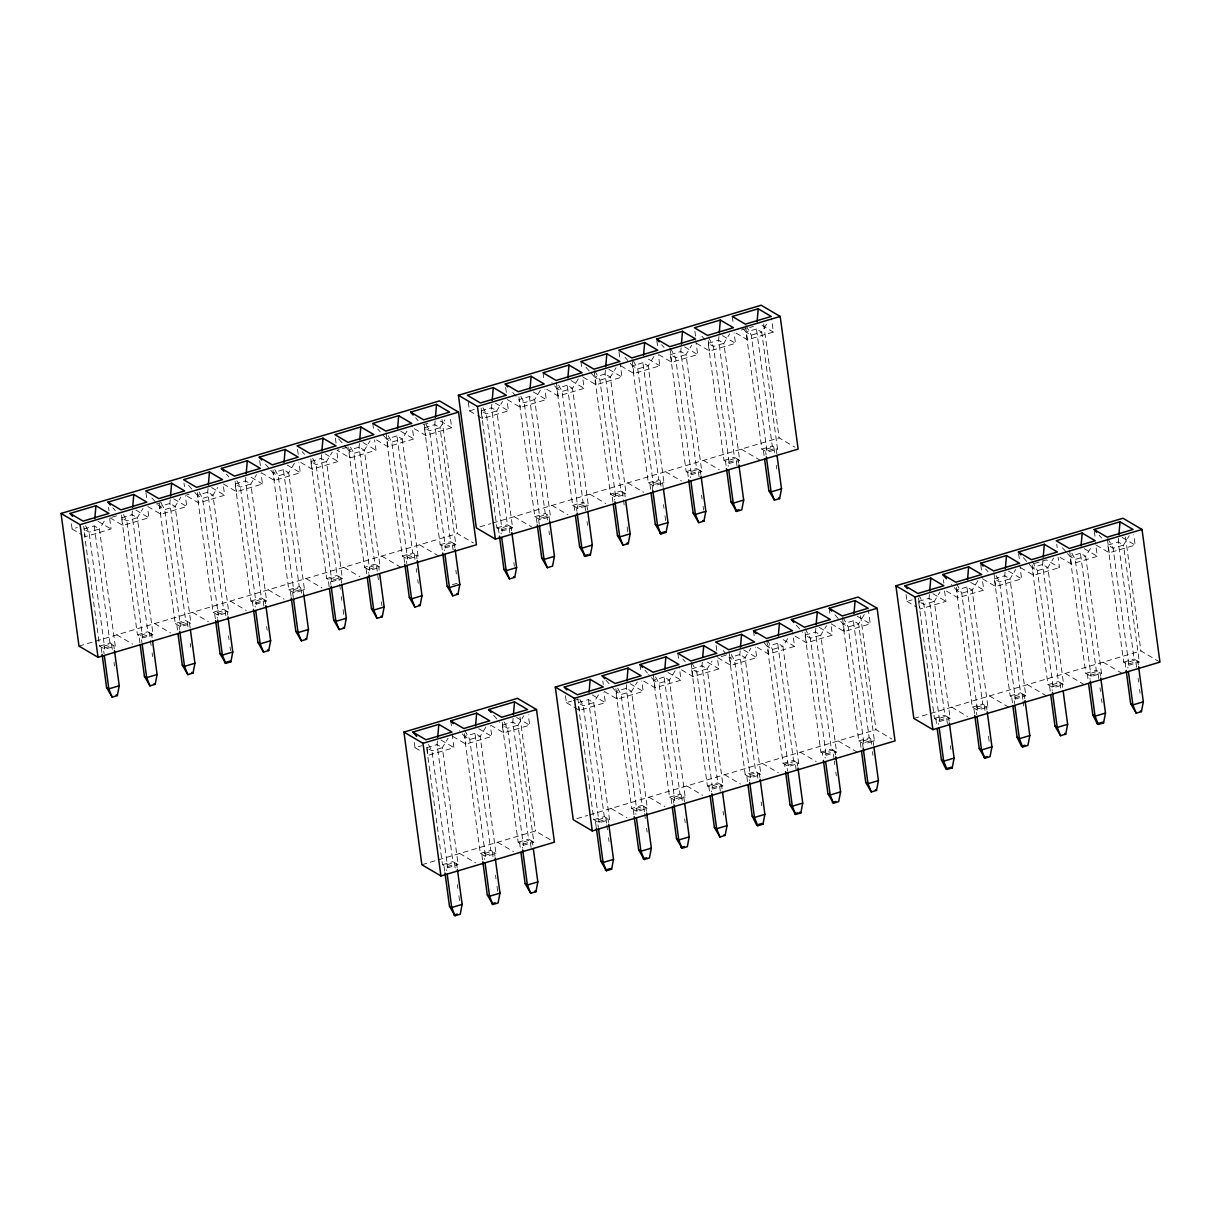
<?xml version="1.0" encoding="UTF-8"?>
<svg xmlns="http://www.w3.org/2000/svg" width="1221" height="1221" viewBox="0 0 1221 1221"><rect width="100%" height="100%" fill="white"/><g stroke="black" fill="none" stroke-linecap="round" stroke-linejoin="round"><path stroke-width="0.75" stroke-dasharray="5 3.75" d="M132.356 511.004L132.036 514.682L147.863 631.73L153.113 634.813L137.286 517.765L143.01 508.409M170.192 499.755L169.887 503.434L185.699 620.466L190.949 623.565L175.137 506.517L180.845 497.145M208.043 488.507L207.723 492.17L223.55 609.218L228.8 612.301L212.973 495.268L217.735 487.454M245.879 477.243L245.574 480.921L261.401 597.954L266.636 601.053L250.824 484.004L256.532 474.633M321.581 454.731L321.26 458.409L337.088 575.442L342.338 578.54L326.511 461.492L332.234 452.136M359.417 443.482L359.096 447.161L374.923 564.194L380.174 567.292L364.346 450.244L370.07 440.873M435.103 420.97L434.783 424.649L450.61 541.681L455.86 544.78L440.033 427.732L444.81 419.932M437.393 740.903L437.087 744.581L452.899 861.629L458.15 864.712L442.323 747.679L448.046 738.308M491.865 404.09L491.559 407.768L507.387 524.801L512.622 527.899L496.81 410.851L502.533 401.48M513.079 718.406L512.774 722.069L528.586 839.117L533.836 842.2L518.025 725.167L523.733 715.796M605.402 370.329L605.082 373.992L620.909 491.04L626.159 494.123L610.332 377.091L616.056 367.719M626.617 684.63L626.297 688.308L642.124 805.356L647.374 808.439L631.547 691.407L637.27 682.035M681.089 347.817L680.769 351.495L696.596 468.528L701.846 471.627L686.019 354.578L691.742 345.207M718.94 336.569L718.62 340.232L734.447 457.28L739.697 460.363L723.87 343.33L729.593 333.959M702.304 662.133L701.983 665.796L717.811 782.844L723.061 785.927L707.234 668.894L712.011 661.08M740.155 650.869L739.834 654.548L755.662 771.58L760.912 774.679L745.085 657.631L750.808 648.259M815.842 628.357L815.521 632.035L831.348 749.084L836.599 752.167L820.771 635.118L826.495 625.763M929.364 594.596L929.059 598.275L944.871 715.308L950.121 718.406L934.294 601.358L940.017 591.987M1005.051 572.084L1004.746 575.763L1020.573 692.795L1025.808 695.894L1009.996 578.846L1015.704 569.49M1042.902 560.836L1042.581 564.514L1058.409 681.547L1063.659 684.645L1047.832 567.597L1053.555 558.226M1118.589 538.324L1118.268 542.002L1134.095 659.035L1139.346 662.133L1123.518 545.085L1129.242 535.714M104.212 521.214L99.435 529.029L115.262 646.062L104.838 649.175L99.588 646.077L83.761 529.044L94.2 525.93L99.435 529.029L89.011 532.127L83.761 529.044M294.383 463.385L288.66 472.756L304.487 589.789L294.063 592.902L288.812 589.804L272.985 472.771L270.482 469.932M406.959 431.181L402.197 438.995L418.025 556.028L407.585 559.126L402.335 556.043L386.523 438.995L381.517 433.333M540.369 390.232L534.645 399.603L550.473 516.636L540.048 519.734L534.798 516.651L518.971 399.603L529.395 396.504L534.645 399.603L524.221 402.701L518.971 399.603M578.22 378.968L572.496 388.339L588.324 505.387L577.884 508.485L572.634 505.402L556.822 388.354L551.816 382.677M653.907 356.471L648.183 365.827L664.01 482.875L653.571 485.973L648.32 482.89L632.509 365.842L624.999 357.341M485.897 727.044L480.174 736.416L496.001 853.464L485.561 856.562L480.326 853.464L464.499 736.431L459.493 730.753M766.483 324.267L761.706 332.066L777.533 449.114L767.109 452.213L761.858 449.13L746.031 332.081L741.025 326.404M598.473 694.841L593.711 702.655L609.523 819.688L599.099 822.801L593.849 819.703L578.021 702.67L588.461 699.557L593.711 702.655L583.272 705.753L578.021 702.67M675.121 670.772L669.398 680.143L685.21 797.191L674.786 800.289L669.535 797.191L653.708 680.158L648.717 674.48M787.698 638.568L782.92 646.382L798.748 763.415L788.323 766.529L783.073 763.43L767.246 646.397L762.24 640.72M864.331 614.499L858.607 623.87L874.434 740.918L864.01 744.016L858.76 740.918L842.933 623.885L834.187 613.965M977.868 580.738L972.145 590.109L987.972 707.142L977.533 710.256L972.298 707.157L956.47 590.125L951.464 584.447M1090.445 548.534L1085.683 556.349L1101.495 673.382L1091.07 676.48L1085.82 673.397L1069.993 556.349L1067.505 553.525M71.413 523.84L72.115 529.044L77.305 527.503M111.691 517.277L116.88 515.735M156.441 503.968L163.355 501.907M185.653 495.283L189.102 494.261M347.39 447.176L337.027 450.259L350.076 457.951L375.992 450.228L374.588 439.835M423.092 424.679L429.99 422.619M468.315 402.197L469.475 410.867L476.388 408.821M741.3 330.036L753.403 326.434M121.612 517.78L132.036 514.682L137.286 517.765L126.862 520.879L121.612 517.78L137.439 634.828L142.674 637.911L153.113 634.813M235.134 484.02L245.574 480.921L250.824 484.004L240.384 487.103L235.134 484.02L250.961 601.068L256.212 604.151L266.636 601.053M283.409 469.658L272.985 472.771L278.235 475.854L288.66 472.756L283.409 469.658L299.237 586.706L304.487 589.789M310.836 461.507L321.26 458.409L326.511 461.492L316.071 464.606L310.836 461.507L326.648 578.556L331.898 581.639L342.338 578.54M396.947 435.897L386.523 438.995L391.758 442.094L402.197 438.995L396.947 435.897L412.774 552.945L418.025 556.028M424.359 427.747L434.783 424.649L440.033 427.732L429.609 430.83L424.359 427.747L440.186 544.78L445.436 547.878L455.86 544.78M481.12 410.867L491.559 407.768L496.81 410.851L486.37 413.95L481.12 410.867L496.947 527.899L502.197 530.998L512.622 527.899M567.246 385.256L556.822 388.354L562.057 391.453L572.496 388.339L567.246 385.256L583.073 502.289L588.324 505.387M642.933 362.744L632.509 365.842L637.744 368.94L648.183 365.827L642.933 362.744L658.76 479.792L664.01 482.875M670.344 354.594L680.769 351.495L686.019 354.578L675.595 357.677L670.344 354.594L686.171 471.627L691.422 474.725L701.846 471.627M708.195 343.33L718.62 340.232L723.87 343.33L713.446 346.428L708.195 343.33L724.022 460.378L729.258 463.461L739.697 460.363M756.471 328.983L746.031 332.081L751.281 335.165L761.706 332.066L756.471 328.983L772.283 446.016L777.533 449.114M109.676 518.62L111.08 529.014L85.165 536.721L83.761 526.327M109.966 517.796L123 525.473L148.931 517.765L147.756 509.096M147.802 506.532L160.851 514.224L186.782 506.501L185.363 496.108M187.286 496.245L198.702 502.96L224.618 495.253L223.214 484.844M223.489 484.035L236.538 491.712L262.469 484.004L261.05 473.595M261.34 472.771L274.389 480.448L300.305 472.741L298.901 462.347M300.809 462.484L312.225 469.2L338.156 461.492L336.752 451.083M376.495 439.972L387.912 446.688L413.843 438.98L411.965 425.106M414.346 428.708L425.763 435.439L451.678 427.732L450.274 417.323M477.64 415.674L482.524 418.559L508.455 410.851L507.051 400.442M507.325 399.618L520.375 407.295L546.291 399.588L544.887 389.178M546.794 389.331L558.211 396.047L584.142 388.339L582.264 374.465M583.012 377.106L596.062 384.783L621.977 377.075L620.1 363.202M620.863 365.857L633.897 373.534L659.828 365.827L658.424 355.418M658.699 354.594L671.748 362.286L697.664 354.563L695.787 340.705M696.55 343.345L709.584 351.022L735.515 343.315L734.111 332.906M736.019 333.043L747.435 339.774L773.351 332.066L771.489 318.193M78.983 646.092L457.417 533.546L473.29 542.887M479.945 526.846L490.766 523.626M492.567 523.092L779.105 437.881L794.963 447.222M99.588 646.077L110.012 642.979L115.262 646.062M137.439 634.828L147.863 631.73M151.953 498.015L159.447 506.532L175.275 623.565L185.699 620.466M194.795 492.445L197.298 495.268L213.126 612.316L223.55 609.218M250.961 601.068L261.401 597.954M288.812 589.804L299.237 586.706M326.648 578.556L337.088 575.442M338.675 438.919L348.672 450.259L364.499 567.292L374.923 564.194M402.335 556.043L412.774 552.945M440.186 544.78L450.61 541.681M496.947 527.899L507.387 524.801M534.798 516.651L545.222 513.553L550.473 516.636M572.634 505.402L583.073 502.289M590.903 372.848L594.658 377.106L610.485 494.139L620.909 491.04M648.32 482.89L658.76 479.792M686.171 471.627L696.596 468.528M724.022 460.378L734.447 457.28M761.858 449.13L772.283 446.016M175.275 623.565L180.525 626.663L190.949 623.565M213.126 612.316L218.376 615.399L228.8 612.301M364.499 567.292L369.749 570.39L380.174 567.292M610.485 494.139L615.735 497.237L626.159 494.123M452.38 584.691L457.6 583.15M414.301 742.49L415.003 747.695L421.917 745.634M565.445 695.741L566.376 702.67L571.565 701.129M573.29 700.625L578.479 699.084M721.214 656.623L728.128 654.578M906.043 594.444L906.974 601.388L912.163 599.847M1034.34 563.507L1046.428 559.905L1059.477 567.582L1058.073 557.188M426.648 747.679L437.087 744.581L442.323 747.679L431.898 750.778L426.648 747.679L442.475 864.727L447.725 867.81L458.15 864.712M474.923 733.333L464.499 736.431L469.749 739.514L480.174 736.416L474.923 733.333L490.75 850.365L496.001 853.464M502.335 725.182L512.774 722.069L518.025 725.167L507.585 728.265L502.335 725.182L518.162 842.215L523.412 845.298L533.836 842.2M664.148 677.06L653.708 680.158L658.958 683.241L669.398 680.143L664.148 677.06L679.975 794.093L685.21 797.191M691.559 668.894L701.983 665.796L707.234 668.894L696.809 671.993L691.559 668.894L707.386 785.942L712.637 789.025L723.061 785.927M777.67 643.284L767.246 646.397L772.496 649.48L782.92 646.382L777.67 643.284L793.497 760.332L798.748 763.415M805.097 635.134L815.521 632.035L820.771 635.118L810.347 638.232L805.097 635.134L820.909 752.182L826.159 755.265L836.599 752.167M853.372 620.787L842.933 623.885L848.183 626.968L858.607 623.87L853.372 620.787L869.184 737.82L874.434 740.918M918.619 601.373L929.059 598.275L934.294 601.358L923.87 604.456L918.619 601.373L934.447 718.421L939.697 721.504L950.121 718.406M966.895 587.011L956.47 590.125L961.721 593.208L972.145 590.109L966.895 587.011L982.722 704.059L987.972 707.142M994.306 578.861L1004.746 575.763L1009.996 578.846L999.556 581.959L994.306 578.861L1010.133 695.909L1015.384 698.992L1025.808 695.894M1080.432 553.25L1069.993 556.349L1075.243 559.447L1085.683 556.349L1080.432 553.25L1096.26 670.298L1101.495 673.382M1107.844 545.1L1118.268 542.002L1123.518 545.085L1113.094 548.183L1107.844 545.1L1123.671 662.133L1128.921 665.231L1139.346 662.133M452.106 733.79L453.968 747.664L428.052 755.372L426.648 744.978M452.854 736.446L465.888 744.123L491.819 736.416L490.415 726.007M490.689 725.182L503.739 732.859L529.67 725.152L528.25 714.758M566.376 702.67L579.426 710.363L605.357 702.64L603.937 692.246M604.227 691.422L617.277 699.099L643.192 691.391L641.788 680.982M643.696 681.12L655.112 687.85L681.043 680.143L679.166 666.269M681.547 669.871L692.963 676.587L718.879 668.879L717.002 655.005M717.765 657.661L730.799 665.338L756.73 657.631L755.326 647.222M757.234 647.359L768.65 654.074L794.566 646.367L792.688 632.493M795.069 636.11L806.486 642.826L832.417 635.118L831.013 624.709M831.287 623.885L844.337 631.578L870.252 623.855L868.39 609.996M944.535 590.949L945.954 601.358L920.024 609.065L918.146 595.192M946.458 591.086L957.859 597.802L983.79 590.094L981.913 576.22M982.661 578.876L995.71 586.553L1021.641 578.846L1019.764 564.972M1020.512 567.612L1033.561 575.305L1059.477 567.582M1059.981 557.325L1071.397 564.041L1097.328 556.333L1095.451 542.46M1096.199 545.115L1109.248 552.792L1135.164 545.085L1133.76 534.676M421.871 864.743L436.294 860.454M438.095 859.92L535.409 830.982L554.441 842.185M576.846 818.65L587.667 815.43M589.468 814.895L876.006 729.685L891.864 739.026M913.842 718.436L1140.902 650.9L1159.95 662.118M442.475 864.727L452.899 861.629M480.326 853.464L490.75 850.365M518.162 842.215L528.586 839.117M593.849 819.703L604.288 816.605L609.523 819.688M605.86 680.066L615.872 691.407L631.7 808.455L642.124 805.356M669.535 797.191L679.975 794.093M707.386 785.942L717.811 782.844M723.153 650.564L729.41 657.646L745.222 774.694L755.662 771.58M783.073 763.43L793.497 760.332M820.909 752.182L831.348 749.084M858.76 740.918L869.184 737.82M934.447 718.421L944.871 715.308M972.298 707.157L982.722 704.059M1010.133 695.909L1020.573 692.795M1023.396 557.692L1032.157 567.612L1047.984 684.645L1058.409 681.547M1085.82 673.397L1096.26 670.298M1123.671 662.133L1134.095 659.035M631.7 808.455L636.95 811.538L647.374 808.439M745.222 774.694L750.472 777.777L760.912 774.679M1047.984 684.645L1053.235 687.744L1063.659 684.645M761.95 325.335L773.351 332.066M1122.13 537.393L1135.164 545.085M722.466 335.638L735.515 343.315M1084.279 548.656L1097.328 556.333M684.63 346.886L697.664 354.563M648.412 359.111L659.828 365.827M1008.592 571.169L1021.641 578.846M608.943 369.398L621.977 377.075M970.741 582.417L983.79 590.094M741.254 449.145L760.301 460.348M1103.067 662.164L1122.099 673.366M571.092 380.647L584.142 388.339M932.905 593.665L945.954 601.358M703.403 460.393L719.276 469.734M1065.216 673.412L1084.263 684.615M906.974 601.388L916.757 607.142M533.256 391.91L546.291 399.588M665.567 471.642L681.44 480.982M1027.38 684.66L1046.412 695.878M495.405 403.159L508.455 410.851M857.218 616.178L870.252 623.855M627.716 482.906L643.589 492.246M989.529 695.924L1008.577 707.127M469.475 410.867L476.007 414.713M819.367 627.441L832.417 635.118M589.88 494.154L605.753 503.495M951.693 707.173L967.551 716.513M440.262 421.001L451.678 427.732M783.149 639.651L794.566 646.367M552.029 505.418L567.902 514.758M400.793 431.303L413.843 438.98M743.681 649.954L756.73 657.631M514.194 516.666L531.639 526.938M362.958 442.551L375.992 450.228M707.463 662.164L718.879 668.879M838.155 740.933L857.203 752.151M325.107 453.815L338.156 461.492M667.994 672.45L681.043 680.143M800.304 752.197L816.177 761.538M287.256 465.064L300.305 472.741M419.581 544.81L438.629 556.013M630.143 683.714L643.192 691.391M762.469 763.446L778.342 772.786M251.053 477.274L262.469 484.004M381.73 556.059L400.778 567.261M592.307 694.963L605.357 702.64M724.618 774.709L740.491 784.05M211.569 487.576L224.618 495.253M343.895 567.307L359.768 576.648M686.782 785.958L702.655 795.298M173.733 498.824L186.782 506.501M306.044 578.571L321.917 587.912M516.62 717.475L529.67 725.152M648.931 797.206L664.804 806.562M135.882 510.088L148.931 517.765M268.208 589.819L284.066 599.16M478.769 728.723L491.819 736.416M611.095 808.47L626.953 817.811M98.046 521.336L111.08 529.014M230.357 601.083L246.23 610.424M440.934 739.987L453.968 747.664M72.115 529.044L81.899 534.813M192.521 612.332L208.379 621.672M415.003 747.695L421.535 751.541M154.67 623.58L170.543 632.936M497.558 842.231L513.431 851.571M116.834 634.844L132.692 644.184M459.722 853.479L475.58 862.835M1099.083 535.18L1101.586 538.018M1062.499 547.847L1066.254 552.106M985.561 568.94L988.064 571.779M701.938 336.248L705.692 340.506M661.599 344.673L664.087 347.497M585.912 367.17L589.651 371.428M796.336 625.213L802.594 632.295M512.713 392.521L516.468 396.779M682.798 658.974L685.302 661.813M644.963 670.237L647.466 673.061M415.613 417.826L418.101 420.65M377.762 429.075L380.265 431.913M302.075 451.587L304.578 454.426M493.589 715.247L499.832 722.344M265.476 464.255L269.231 468.513M226.389 474.099L228.892 476.938M188.538 485.348L193.544 491.025M112.851 507.86L115.354 510.699M1107.981 538.751L1113.094 548.183L1128.921 665.231M1071.84 553.159L1075.243 559.447L1091.07 676.48M1032.294 561.263L1037.407 570.695L1053.235 687.744M996.153 575.671L999.556 581.959L1015.384 698.992M956.608 583.775L961.721 593.208L977.533 710.256M918.757 595.024L923.87 604.456L939.697 721.504M746.168 325.732L751.281 335.165L767.109 452.213M708.333 336.996L713.446 346.428L729.258 463.461M843.07 617.536L848.183 626.968L864.01 744.016M670.482 348.244L675.595 357.677L691.422 474.725M805.234 628.8L810.347 638.232L826.159 755.265M633.501 361.08L637.744 368.94L653.571 485.973M767.383 640.048L772.496 649.48L788.323 766.529M594.795 370.757L599.908 380.189L615.735 497.237M731.242 654.441L734.645 660.744L750.472 777.777M558.653 385.149L562.057 391.453L577.884 508.485M691.697 662.56L696.809 671.993L712.637 789.025M520.818 396.413L524.221 402.701L540.048 519.734M655.555 676.953L658.958 683.241L674.786 800.289M482.967 407.661L486.37 413.95L502.197 530.998M617.719 688.217L621.123 694.505L636.95 811.538M579.868 699.465L583.272 705.753L599.099 822.801M426.205 424.542L429.609 430.83L445.436 547.878M388.354 435.805L391.758 442.094L407.585 559.126M504.181 721.977L507.585 728.265L523.412 845.298M350.519 447.054L353.922 453.342L369.749 570.39M464.636 730.082L469.749 739.514L485.561 856.562M312.668 458.318L316.071 464.606L331.898 581.639M428.495 744.489L431.898 750.778L447.725 867.81M274.832 469.566L278.235 475.854L294.063 592.902M236.981 480.815L240.384 487.103L256.212 604.151M199.145 492.078L202.549 498.366L218.376 615.399M161.294 503.327L164.698 509.615L180.525 626.663M123.458 514.59L126.862 520.879L142.674 637.911M85.607 525.839L89.011 532.127L104.838 649.175M1125.503 536.935L1140.902 650.9M1138.338 664.941L1137.85 661.248L1127.41 664.346L1127.914 668.04M1136.598 667.292L1135.591 659.92L1125.167 663.018L1125.915 668.559M1138.094 678.357L1138.582 682.051M1139.59 689.422L1140.078 693.116M1107.371 538.919L1109.248 552.792M1094.321 531.242L1095.023 536.446M1100.503 676.19L1099.999 672.496L1089.575 675.595L1090.078 679.288M1098.747 678.555L1097.755 671.184L1087.331 674.282L1088.079 679.807M1099.999 687.774L1100.503 691.468M1101.495 698.839L1101.998 702.533M1069.52 550.167L1071.397 564.041M1056.714 544.23L1057.188 547.695M1062.652 687.438L1062.163 683.76L1051.724 686.858L1052.227 690.552M1060.652 687.957L1059.904 682.432L1049.48 685.53L1050.228 691.071M1032.142 564.896L1033.561 575.305M1018.635 553.754L1019.566 560.683M1024.816 698.702L1024.312 695.008L1013.888 698.107L1014.636 703.647M1022.816 699.221L1022.069 693.681L1011.629 696.794L1012.636 704.166M1023.061 701.068L1024.053 708.439M993.833 572.68L995.71 586.553M980.784 565.002L981.73 571.932M986.965 709.95L986.476 706.257L976.037 709.37L976.785 714.895M984.965 710.469L984.218 704.944L973.793 708.043L974.541 713.568M988.461 736.294L989.453 743.665M956.455 587.408L957.859 597.802M943.421 579.731L943.879 583.195M949.129 721.214L948.625 717.521L938.201 720.619L938.69 724.312M947.374 723.565L946.382 716.193L935.942 719.291L936.95 726.678M950.365 745.71L950.869 749.389M860.591 615.72L876.006 729.685M873.687 745.558L872.939 740.033L862.514 743.131L863.262 748.656M871.443 744.23L870.695 738.705L860.256 741.803L861.003 747.344M872.435 751.617L872.939 755.295M842.459 617.704L844.337 631.578M829.181 608.287L830.112 615.216M835.591 754.975L835.088 751.281L824.663 754.38L825.167 758.073M834.096 759.187L832.844 749.953L822.42 753.067L823.168 758.592M834.34 761.019L834.843 764.712M835.836 772.084L836.339 775.778M763.69 323.916L779.105 437.881M805.082 632.417L806.486 642.826M776.785 453.754L776.037 448.229L765.613 451.327L766.101 455.021M774.541 452.442L773.793 446.901L763.354 450L764.102 455.54M776.281 465.338L776.785 469.032M745.558 325.9L747.435 339.774M797.756 766.223L797.252 762.545L786.828 765.643L787.576 771.168M796.245 770.436L795.008 761.217L784.569 764.315L785.317 769.856M732.279 316.483L733.455 325.152M766.773 640.216L768.65 654.074M738.69 463.171L738.186 459.478L727.762 462.591L728.265 466.269M736.935 465.537L735.942 458.165L725.518 461.263L726.266 466.788M753.494 630.799L754.67 639.468M708.18 340.628L709.584 351.022M759.905 777.487L759.401 773.793L748.977 776.892L749.48 780.585M757.905 778.006L757.157 772.466L746.733 775.564L747.725 782.951M761.141 801.983L761.645 805.662M694.902 331.212L695.604 336.416M728.922 651.465L730.799 665.338M700.854 474.42L700.35 470.741L689.926 473.84L690.414 477.533M699.099 476.785L698.107 469.413L687.667 472.512L688.675 479.899M701.587 495.238L702.09 498.916M703.082 506.303L703.586 509.981M716.117 645.512L716.819 650.717M669.871 348.412L671.748 362.286M722.054 788.735L721.565 785.042L711.126 788.156L711.629 791.834M720.314 791.101L719.306 783.729L708.882 786.828L709.63 792.353M723.046 811.385L723.549 815.079M656.822 340.735L657.524 345.925M691.086 662.713L692.963 676.587M663.247 487.53L662.499 481.99L652.075 485.088L652.823 490.628M661.004 486.202L660.256 480.662L649.831 483.775L650.579 489.3M663.491 504.639L663.995 508.333M664.987 515.705L665.735 521.245M677.808 653.311L678.739 660.24M632.02 359.661L633.897 373.534M684.462 801.831L683.714 796.306L673.29 799.404L673.794 803.097M682.218 800.518L681.471 794.978L671.046 798.076L671.794 803.616M684.706 818.955L685.21 822.649M618.986 351.984L619.917 358.913M653.235 673.977L655.112 687.85M625.152 496.932L624.664 493.253L614.224 496.352L614.728 500.03M624.16 504.838L622.405 491.926L611.98 495.024L612.973 502.396M627.151 526.968L627.899 532.493M639.957 664.56L640.903 671.489M594.184 370.925L596.062 384.783M646.367 811.248L645.878 807.554L635.439 810.652L635.943 814.346M644.367 811.767L643.62 806.226L633.195 809.34L633.943 814.865M644.627 813.613L645.619 820.985M646.611 828.357L647.115 832.05M580.906 361.508L582.081 370.177M615.857 688.69L617.277 699.099M587.56 510.027L586.813 504.502L576.388 507.6L576.892 511.294M585.561 510.561L584.569 503.174L574.145 506.272L575.137 513.659M587.057 521.626L587.56 525.305M602.823 681.013L603.281 684.477M556.333 382.173L558.211 396.047M608.531 822.496L608.027 818.818L597.603 821.916L598.351 827.441M606.532 823.015L605.784 817.49L595.344 820.588L596.352 827.96M606.776 824.862L607.524 830.402M608.531 837.774L609.02 841.467M588.461 699.557L604.288 816.605M543.055 372.756L544.23 381.425M577.792 698.214L579.426 710.363M549.725 521.291L548.977 515.75L538.537 518.864L539.285 524.389M547.466 519.963L546.718 514.438L536.294 517.536L537.042 523.061M548.962 531.028L549.465 534.722M529.395 396.504L545.222 513.553M518.956 396.901L520.375 407.295M505.677 387.484L506.379 392.689M511.63 530.692L511.126 527.014L500.702 530.112L501.205 533.806M509.874 533.058L508.882 525.686L498.443 528.785L499.206 534.325M513.873 562.576L514.362 566.254M481.12 408.15L482.524 418.559M519.993 717.017L535.409 830.982M532.844 845.008L532.341 841.315L521.916 844.428L522.405 848.107M531.089 847.374L530.097 840.002L519.658 843.101L520.405 848.626M502.335 722.466L503.739 732.859M442.017 419.581L457.417 533.546M454.868 547.588L454.365 543.894L443.94 546.993L444.429 550.686M494.993 856.257L494.505 852.579L484.065 855.677L484.569 859.37M453.113 549.938L452.121 542.567L441.681 545.665L442.429 551.205M455.86 570.238L456.349 573.916M492.994 856.791L492.246 851.251L481.822 854.349L482.57 859.889M495.497 875.228L495.985 878.922M496.993 886.293L497.741 891.818M424.359 425.03L425.763 435.439M464.484 733.714L465.888 744.123M450.732 720.833L451.907 729.502M417.017 558.836L416.514 555.143L406.089 558.241L406.837 563.781M457.158 867.52L456.654 863.827L446.23 866.925L446.718 870.619M415.018 559.355L414.27 553.83L403.846 556.929L404.594 562.454M416.269 568.574L416.758 572.267M417.765 579.639L418.254 583.333M455.158 868.039L454.41 862.499L443.971 865.613L444.719 871.138M457.402 884.63L457.89 888.323M458.898 895.71L459.89 903.082M386.034 432.814L387.912 446.688M372.756 423.412L373.702 430.341M379.166 570.085L378.678 566.407L368.238 569.505L368.742 573.198M378.418 579.838L376.419 565.079L365.995 568.177L366.743 573.717M381.41 601.968L381.914 605.647M348.672 447.542L350.076 457.951M335.378 438.125L336.096 443.33M341.575 583.195L340.827 577.655L330.403 580.753L330.906 584.447M340.323 589.239L338.583 576.327L328.159 579.441L329.151 586.813M341.331 596.626L341.819 600.305M343.07 609.523L343.818 615.063M310.821 458.791L312.225 469.2M297.542 449.389L298.245 454.578M303.739 594.444L302.991 588.904L292.552 592.017L293.299 597.542M301.48 593.116L300.732 587.591L290.308 590.689L291.056 596.214M272.97 470.054L274.389 480.448M259.691 460.638L260.394 465.842M265.644 603.861L265.14 600.167L254.716 603.266L255.22 606.959M263.889 606.211L262.897 598.839L252.457 601.938L253.205 607.478M266.636 626.51L267.14 630.189M235.134 481.303L236.538 491.712M227.793 615.109L227.304 611.416L216.865 614.529L217.369 618.208M225.793 615.628L225.046 610.103L214.621 613.201L215.369 618.726M228.541 635.912L229.044 639.606M230.036 646.977L230.54 650.671M197.283 492.567L198.702 502.96M184.005 483.15L184.478 486.614M190.201 628.205L189.453 622.679L179.029 625.778L179.518 629.471M187.958 626.877L187.21 621.352L176.77 624.45L177.518 629.99M190.201 643.482L190.69 647.176M159.447 503.815L160.851 514.224M145.925 492.674L146.871 499.603M152.106 637.621L151.618 633.928L141.178 637.026L141.926 642.567M151.114 645.512L149.359 632.6L138.935 635.714L139.927 643.085M152.106 652.899L152.61 656.577M121.596 515.064L123 525.473M108.562 507.387L109.02 510.851M114.27 648.87L113.767 645.192L103.342 648.29L104.09 653.815M112.271 649.389L111.523 643.864L101.084 646.962L101.831 652.502M114.011 662.301L114.515 665.994M94.2 525.93L110.012 642.979M169.887 503.434L159.447 506.532L164.698 509.615L175.137 506.517L169.887 503.434M207.723 492.17L197.298 495.268L202.549 498.366L212.973 495.268L207.723 492.17M359.096 447.161L348.672 450.259L353.922 453.342L364.346 450.244L359.096 447.161M605.082 373.992L594.658 377.106L599.908 380.189L610.332 377.091L605.082 373.992M626.297 688.308L615.872 691.407L621.123 694.505L631.547 691.407L626.297 688.308M739.834 654.548L729.41 657.646L734.645 660.744L745.085 657.631L739.834 654.548M1042.581 564.514L1032.157 567.612L1037.407 570.695L1047.832 567.597L1042.581 564.514"/><path stroke-width="1.5" d="M94.826 518.589L95.94 505.738L70.009 513.446L72.512 516.285M132.677 507.341L133.776 494.474L107.86 502.182L110.348 505.021M170.513 496.077L171.627 483.226L145.696 490.934L158.745 498.611L184.661 490.903L171.627 483.226M208.364 484.829L209.463 471.962L183.547 479.685L196.581 487.362L222.512 479.655L209.463 471.962M246.199 473.565L247.314 460.714L221.383 468.421L223.886 471.26M284.05 462.316L285.149 449.465L259.234 457.173L261.737 460.012M321.886 451.068L323 438.202L297.069 445.909L310.119 453.601L336.034 445.879L323 438.202M359.737 439.804L360.836 426.953L334.92 434.661L347.954 442.338L373.885 434.63L360.836 426.953M397.573 428.556L398.687 415.689L372.756 423.412L385.805 431.089L411.736 423.382L398.687 415.689M435.424 417.292L436.523 404.441L410.607 412.149L413.11 414.987M437.713 737.24L438.827 724.374L412.896 732.081L416.651 736.339M492.185 400.412L493.299 387.561L467.368 395.268L480.418 402.945L506.333 395.238L493.299 387.561M475.564 725.976L476.663 713.125L450.732 720.833L453.235 723.671M530.036 389.163L531.135 376.297L505.219 384.02L507.722 386.843M513.4 714.728L514.514 701.861L488.583 709.584L491.086 712.408M567.872 377.9L568.986 365.048L543.055 372.756L556.104 380.433L582.035 372.726L568.986 365.048M605.723 366.651L606.822 353.8L580.906 361.508L593.94 369.185L619.871 361.477L606.822 353.8M589.087 692.215L590.201 679.364L564.27 687.072L566.773 689.911M643.559 355.403L644.673 342.536L618.742 350.244L631.791 357.936L657.722 350.213L644.673 342.536M626.938 680.967L628.037 668.101L602.121 675.808L604.624 678.647M681.41 344.139L682.508 331.288L656.593 338.995L659.096 341.834M664.773 669.703L665.888 656.852L639.957 664.56L642.46 667.399M719.245 332.89L720.359 320.024L694.428 327.747L707.478 335.424L733.409 327.716L720.359 320.024M702.777 656.623L703.723 645.588L677.808 653.311L690.842 660.988L716.773 653.281L703.723 645.588M757.096 321.627L758.21 308.776L732.279 316.483L745.329 324.16L771.245 316.453L758.21 308.776M740.46 647.191L741.574 634.34L715.643 642.048L728.693 649.725L754.624 642.017L741.574 634.34M778.311 635.943L779.41 623.092L753.494 630.799L755.997 633.638M816.147 624.694L817.261 611.828L791.33 619.535L793.833 622.374M853.998 613.43L855.097 600.579L829.181 608.287L831.684 611.126M929.685 590.918L930.799 578.067L904.868 585.775L907.371 588.614M967.536 579.67L968.635 566.819L942.719 574.526L946.458 578.769M1005.371 568.421L1006.486 555.555L980.555 563.263L983.058 566.101M1043.222 557.158L1044.321 544.307L1018.406 552.014L1020.893 554.853M1081.058 545.909L1082.172 533.043L1056.241 540.766L1069.291 548.443L1095.206 540.735L1082.172 533.043M1118.909 534.645L1120.008 521.794L1094.092 529.502L1096.595 532.341M102.091 654.334L106.578 687.53L112.134 697.115L117.353 695.573L119.246 685.759L114.515 650.717M140.186 644.932L144.414 676.281L149.985 685.866L155.189 684.309L157.097 674.511L152.61 641.3M178.022 633.668L182.265 665.033L187.82 674.603L193.04 673.061L194.948 663.247L190.445 630.051M215.613 620.573L220.101 653.769L225.671 663.354L230.876 661.797L232.784 651.999L228.052 616.956M253.464 609.325L257.952 642.521L263.507 652.106L268.727 650.549L270.635 640.735L265.888 605.692M291.3 598.061L295.787 631.257L301.358 640.842L306.563 639.285L308.47 629.487L303.739 594.444M329.395 588.659L333.638 620.009L339.194 629.593L344.414 628.037L346.321 618.223L341.834 585.027M367.246 577.396L371.489 608.76L377.045 618.33L382.265 616.788L384.157 606.974L379.67 573.778M404.838 564.3L409.325 597.496L414.881 607.081L420.1 605.524L422.008 595.726L417.261 560.683M442.689 553.052L447.176 586.248L452.732 595.817L457.951 594.276L459.844 584.462L455.112 549.419M499.45 536.172L503.937 569.368L509.493 578.937L514.713 577.396L516.62 567.582L511.874 532.539M457.402 869.367L462.133 904.41L460.241 914.208L455.021 915.765L449.465 906.18L444.978 872.984M549.725 521.291L554.456 556.333L552.548 566.132L547.344 567.689L541.773 558.104L537.286 524.908M495.253 858.104L499.984 893.146L498.076 902.96L492.872 904.502L487.301 894.932L482.814 861.736M575.381 515.506L579.624 546.855L585.18 556.44L590.399 554.883L592.307 545.07L587.82 511.874M520.909 852.319L525.152 883.668L530.708 893.253L535.927 891.696L537.835 881.898L533.333 848.702M613.232 504.242L617.475 535.592L623.031 545.177L628.25 543.635L630.143 533.821L625.656 500.625M651.068 492.994L655.311 524.343L660.866 533.928L666.086 532.371L667.994 522.573L663.507 489.362M596.352 827.96L600.839 861.156L606.394 870.741L611.614 869.199L613.522 859.386L608.775 824.343M688.675 479.899L693.162 513.095L698.717 522.664L703.937 521.123L705.83 511.309L701.098 476.266M646.626 813.094L651.358 848.137L649.45 857.936L644.245 859.492L638.675 849.908L634.187 816.712M738.934 465.018L743.681 500.061L741.773 509.859L736.553 511.416L730.997 501.831L726.51 468.635M684.722 803.677L689.209 836.873L687.301 846.687L682.081 848.229L676.526 838.659L672.283 807.295M764.605 459.233L768.848 490.583L774.404 500.152L779.624 498.611L781.516 488.797L777.029 455.601M710.134 796.046L714.377 827.395L719.932 836.98L725.137 835.423L727.044 825.625L722.557 792.429M747.969 784.798L752.212 816.147L756.654 825.06L757.768 825.732L762.988 824.175L764.895 814.361L760.149 779.319M785.576 771.687L790.063 804.883L795.619 814.468L800.839 812.927L802.731 803.113L798 768.07M835.836 756.822L840.582 791.864L838.674 801.663L833.455 803.22L827.899 793.635L823.412 760.439M861.507 751.022L865.75 782.386L871.306 791.956L876.525 790.414L878.418 780.601L873.931 747.405M937.194 728.525L941.437 759.874L945.863 768.787L946.992 769.459L952.212 767.902L954.105 758.088L949.373 723.046M987.224 711.797L991.956 746.84L990.048 756.654L984.843 758.195L979.273 748.61L974.785 715.414M1025.06 700.549L1029.807 735.576L1027.899 745.39L1022.679 746.947L1021.55 746.275L1017.124 737.362L1012.881 706.013M1050.732 694.749L1054.959 726.113L1060.53 735.683L1065.735 734.142L1067.642 724.328L1063.155 691.132M1088.567 683.501L1092.81 714.85L1097.252 723.778L1098.366 724.435L1103.586 722.878L1105.493 713.079L1100.747 678.037M1126.159 670.405L1130.646 703.601L1136.217 713.171L1141.421 711.629L1143.329 701.816L1138.598 666.773M61.05 513.446L439.484 400.9L458.531 412.118L476.465 544.764L98.031 657.31L78.983 646.092L61.05 513.446L80.098 524.664L458.531 412.118M458.409 395.268L761.171 305.235L780.204 316.453L798.137 449.099L495.39 539.133L476.343 527.915L458.409 395.268L477.457 406.486L780.204 316.453M119.246 685.759L108.822 688.858L106.578 687.53M157.097 674.511L146.673 677.609L144.414 676.281M194.948 663.247L184.508 666.345L182.265 665.033M232.784 651.999L222.359 655.097L220.101 653.769M270.635 640.735L260.195 643.849L257.952 642.521M308.47 629.487L298.046 632.585L295.787 631.257M346.321 618.223L335.882 621.336L333.638 620.009M384.157 606.974L373.733 610.073L371.489 608.76M422.008 595.726L411.569 598.824L409.325 597.496M459.844 584.462L449.42 587.56L447.176 586.248M516.62 567.582L506.181 570.68L503.937 569.368M554.456 556.333L544.032 559.432L541.773 558.104M592.307 545.07L581.868 548.183L579.624 546.855M630.143 533.821L619.719 536.919L617.475 535.592M667.994 522.573L657.554 525.671L655.311 524.343M705.83 511.309L695.405 514.407L693.162 513.095M743.681 500.061L733.256 503.159L730.997 501.831M781.516 488.797L771.092 491.91L768.848 490.583M224.542 662.698L229.762 661.141L230.876 661.797M584.065 555.769L587.53 554.731M659.752 533.256L664.957 531.715L666.086 532.371M735.439 510.76L738.919 509.722M403.937 732.096L517.475 698.336L536.507 709.538L554.441 842.185L440.918 875.945L421.871 864.743L403.937 732.096L422.985 743.299L536.507 709.538M555.311 687.072L858.058 597.038L877.105 608.256L895.039 740.903L592.292 830.936L573.244 819.718L555.311 687.072L574.358 698.29L877.105 608.256M895.909 585.79L1122.969 518.253L1142.017 529.471L1159.95 662.118L932.89 729.639L913.842 718.436L895.909 585.79L914.956 596.993L1142.017 529.471M462.133 904.41L451.709 907.508L449.465 906.18M499.984 893.146L489.56 896.245L487.301 894.932M537.835 881.898L527.396 884.996L525.152 883.668M613.522 859.386L603.082 862.484L600.839 861.156M651.358 848.137L640.933 851.235L638.675 849.908M689.209 836.873L678.769 839.972L676.526 838.659M727.044 825.625L716.62 828.723L714.377 827.395M764.895 814.361L754.456 817.475L752.212 816.147M802.731 803.113L792.307 806.211L790.063 804.883M840.582 791.864L830.158 794.963L827.899 793.635M878.418 780.601L867.994 783.699L865.75 782.386M954.105 758.088L943.68 761.202L941.437 759.874M991.956 746.84L981.531 749.938L979.273 748.61M1029.807 735.576L1019.367 738.69L1017.124 737.362M1067.642 724.328L1057.218 727.426L1054.959 726.113M1105.493 713.079L1095.054 716.178L1092.81 714.85M1143.329 701.816L1132.905 704.914L1130.646 703.601M453.891 915.094L457.371 914.071M491.742 903.845L495.222 902.807M605.28 870.085L610.485 868.528L611.614 869.199M643.116 858.821L646.596 857.798M680.967 847.572L684.432 846.535M756.654 825.06L761.858 823.519L762.988 824.175M794.489 813.812L797.969 812.774M832.34 802.548L835.82 801.525M945.863 768.787L951.083 767.246L952.212 767.902M983.714 757.539L987.194 756.501M1021.55 746.275L1025.03 745.253M1097.252 723.778L1102.456 722.221L1103.586 722.878M1120.008 521.794L1133.057 529.471L1107.126 537.179L1094.092 529.502M682.508 331.288L695.558 338.965L669.642 346.672L656.593 338.995M1044.321 544.307L1057.371 551.984L1031.44 559.691L1018.406 552.014M1006.486 555.555L1019.52 563.232L993.604 570.955L980.555 563.263M968.635 566.819L981.684 574.496L955.753 582.203L942.719 574.526M930.799 578.067L943.833 585.744L917.917 593.452L904.868 585.775M778.494 497.954L779.624 498.611M1140.307 710.958L1141.421 711.629M531.135 376.297L544.184 383.989L518.253 391.697L505.219 384.02M855.097 600.579L868.146 608.256L842.231 615.964L829.181 608.287M702.808 520.451L703.937 521.123M1064.62 733.47L1065.735 734.142M817.261 611.828L830.311 619.505L804.38 627.228L791.33 619.535M436.523 404.441L449.572 412.118L423.656 419.826L410.607 412.149M779.41 623.092L792.46 630.769L766.544 638.476L753.494 630.799M627.121 542.963L628.25 543.635M589.27 554.227L590.399 554.883M665.888 656.852L678.922 664.529L653.006 672.237L639.957 664.56M513.583 576.724L514.713 577.396M875.396 789.743L876.525 790.414M285.149 449.465L298.199 457.142L272.268 464.85L259.234 457.173M628.037 668.101L641.086 675.778L615.155 683.501L602.121 675.808M247.314 460.714L260.348 468.391L234.432 476.098L221.383 468.421M456.822 593.604L457.951 594.276M590.201 679.364L603.235 687.041L577.319 694.749L564.27 687.072M799.709 812.255L800.839 812.927M418.971 604.868L420.1 605.524M381.135 616.117L382.265 616.788M514.514 701.861L527.548 709.554L501.633 717.261L488.583 709.584M724.022 834.767L725.137 835.423M133.776 494.474L146.825 502.152L120.894 509.874L107.86 502.182M343.284 627.38L344.414 628.037M476.663 713.125L489.713 720.802L463.782 728.51L450.732 720.833M95.94 505.738L108.974 513.415L83.059 521.123L70.009 513.446M305.448 638.629L306.563 639.285M438.827 724.374L451.862 732.066L425.946 739.773L412.896 732.081M267.597 649.893L268.727 650.549M191.911 672.389L193.04 673.061M534.798 891.04L535.927 891.696M154.075 683.653L155.189 684.309M116.224 694.902L117.353 695.573M1136.217 713.171L1132.905 704.914L1128.418 671.718M1098.366 724.435L1095.054 716.178L1090.322 681.135M1060.53 735.683L1057.218 727.426L1052.471 692.383M1022.679 746.947L1019.367 738.69L1014.88 705.494M984.843 758.195L981.531 749.938L977.044 716.742M946.992 769.459L943.68 761.202L939.193 727.991M774.404 500.152L771.092 491.91L766.361 456.868M871.306 791.956L867.994 783.699L863.262 748.656M736.553 511.416L733.256 503.159L728.754 469.963M833.455 803.22L830.158 794.963L825.655 761.767M698.717 522.664L695.405 514.407L690.918 481.211M795.619 814.468L792.307 806.211L787.82 773.015M660.866 533.928L657.554 525.671L652.823 490.628M757.768 825.732L754.456 817.475L749.725 782.432M623.031 545.177L619.719 536.919L614.972 501.877M719.932 836.98L716.62 828.723L711.874 793.681M585.18 556.44L581.868 548.183L577.136 513.141M682.081 848.229L678.769 839.972L674.038 804.929M547.344 567.689L544.032 559.432L539.545 526.236M644.245 859.492L640.933 851.235L636.446 818.039M509.493 578.937L506.181 570.68L501.694 537.484M606.394 870.741L603.082 862.484L598.595 829.288M452.732 595.817L449.42 587.56L444.932 554.365M530.708 893.253L527.396 884.996L522.664 849.953M414.881 607.081L411.569 598.824L407.081 565.628M492.872 904.502L489.56 896.245L485.073 863.049M377.045 618.33L373.733 610.073L368.986 575.03M455.021 915.765L451.709 907.508L447.222 874.312M339.194 629.593L335.882 621.336L331.15 586.294M301.358 640.842L298.046 632.585L293.559 599.389M263.507 652.106L260.195 643.849L255.708 610.637M225.671 663.354L222.359 655.097L217.613 620.054M187.82 674.603L184.508 666.345L179.777 631.303M149.985 685.866L146.673 677.609L142.185 644.413M112.134 697.115L108.822 688.858L104.334 655.662M914.956 596.993L932.89 729.639M574.358 698.29L592.292 830.936M477.457 406.486L495.39 539.133M422.985 743.299L440.918 875.945M80.098 524.664L98.031 657.31"/></g></svg>
